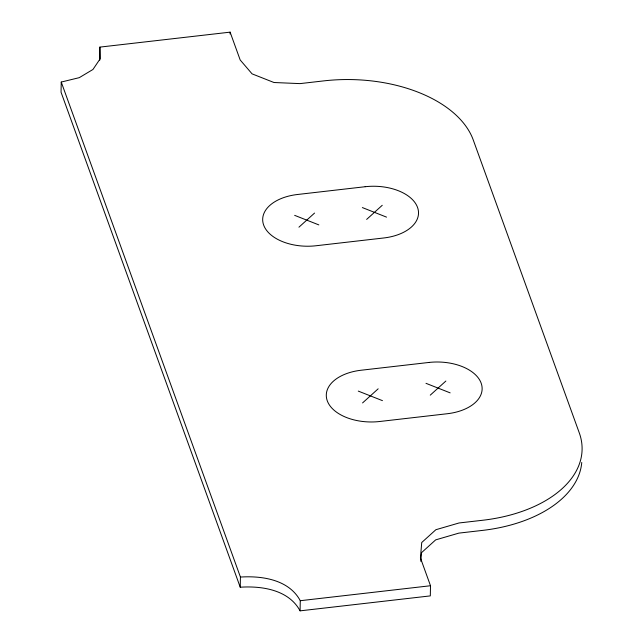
<?xml version="1.0" encoding="UTF-8"?>
<svg xmlns="http://www.w3.org/2000/svg" width="643" height="643" viewBox="0 0 643 643"><rect width="100%" height="100%" fill="white"/><g stroke="black" fill="none" stroke-linecap="round" stroke-linejoin="round"><path stroke-width="0.96" d="M99.874 47.108L100.187 58.746L92.954 69.476L79.274 77.658L61.246 82.055L61.045 92.206L240.233 587.212C261.966 585.789 288.763 589.8 300.08 610.85L430.312 595.892L430.505 585.741L420.434 557.915L421.728 542.515L435.874 529.719L459.07 522.968L482.7 520.259A125.932 74.556 1.1 0 0 579.287 432.892L473.256 139.981A125.932 74.556 1.1 0 0 323.654 80.897L300.024 83.614L273.982 82.513L252.08 73.865L240.185 59.976L230.114 32.15L99.874 47.108L99.753 60.169M230.073 33.999L230.114 32.15M240.233 587.212L240.434 577.068L61.246 82.055M300.08 610.85L300.273 600.707C288.956 579.648 262.167 575.646 240.434 577.068M420.803 561.323L421.535 552.659L435.673 539.871L458.869 533.119L482.507 530.403A125.932 74.556 1.1 0 0 581.754 462.47M298.947 227.18L314.548 213.074M366.647 219.408L382.247 205.294M362.564 402.928L378.164 388.814M430.263 395.148L445.864 381.042M300.273 600.707L430.505 585.741M362.363 207.576L386.531 217.125M294.663 215.357L318.832 224.897M425.987 383.324L450.148 392.865M358.28 391.097L382.448 400.645M365.168 186.719L297.468 194.499A44.078 26.09 1.1 0 0 263.662 225.074A44.078 26.09 1.1 0 0 316.026 245.755L383.726 237.982A44.078 26.09 1.1 0 0 417.532 207.4A44.078 26.09 1.1 0 0 365.168 186.719M428.793 362.467L361.085 370.239A44.078 26.09 1.1 0 0 327.279 400.822A44.078 26.09 1.1 0 0 379.643 421.503L447.343 413.722A44.078 26.09 1.1 0 0 481.149 383.148A44.078 26.09 1.1 0 0 428.793 362.467"/></g></svg>
